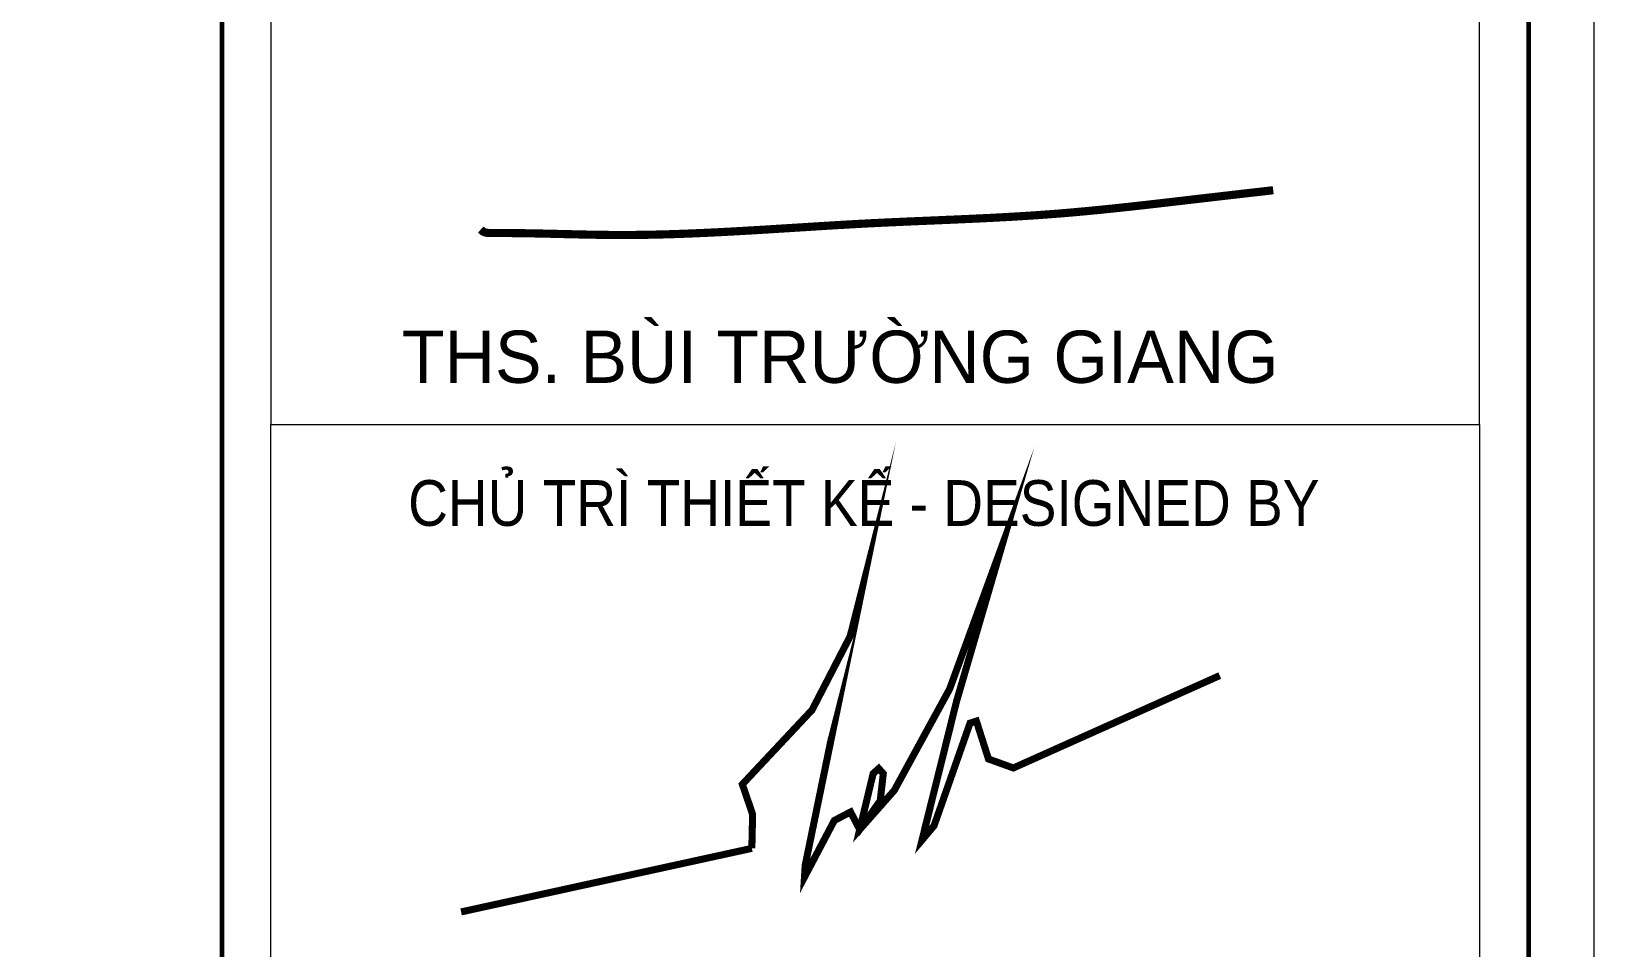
# Model space of a CAD drawing. Header units: millimetres. Extents: x -211129 to 461116, y -574633 to 115.
# Drawn here: x -80801 to -78409, y -540678 to -539275 of the extents above; entities that cross this region are included whole.
import ezdxf
from ezdxf.enums import TextEntityAlignment as Align

# ---------------------------------------------------------------- set-up
doc = ezdxf.new("R2010")
doc.units = ezdxf.units.MM
doc.header["$MEASUREMENT"] = 0
doc.layers.get('Defpoints').update_dxf_attribs({"color": 1})
for name, color, linetype, lineweight in [('ISO', 153, 'Continuous', 13), ('Khungten_LCDI', 7, 'Continuous', 5), ('LC ISO', 153, 'Continuous', 13), ('LC Net thay', 63, 'Continuous', 25), ('LC Text1', 3, 'Continuous', 20)]:
    doc.layers.add(name, color=color, linetype=linetype, lineweight=lineweight)
doc.styles.add('Khungten', font='VHAVAN.TTF', dxfattribs={"width": 0.9, "height": 5000})
doc.styles.add('LC 1', font='VHAVANB.TTF')
doc.styles.add('Title', font='VHBLACK.TTF', dxfattribs={"width": 0.8})
doc.styles.add('VNAVANTH', font='VHAVANB.TTF', dxfattribs={"width": 0.6})

# ---------------------------------------------------------------- blocks, each defined once
blk = doc.blocks.new('Mr. Giang')
at = {"layer": 'LC ISO', "const_width": 50}
blk.add_lwpolyline([(138.048627199998, -163.847654400015), (149, -174), (154.5219817915822, -177.4707050094294), (164.2339671053305, -181.3936947974871), (174.7807526537435, -183.6683589841559), (185.9295901566948, -184.7382156299282), (197.4477313340503, -185.0467827953398), (206.2009471999954, -185.0453759999946), (220.7367149097518, -185.0099801919569), (232.3329589138739, -184.9983549165772), (243.8924068600136, -185.001159195599), (255.4157055301876, -185.0179910209699), (266.9035017064161, -185.0484483846085), (278.3564421707124, -185.0921292784187), (289.775173705093, -185.1486316943483), (301.1603430915784, -185.2175536243158), (312.5125971121815, -185.2984930602397), (323.8325825489192, -185.3910479940387), (335.1209461838116, -185.4948164176458), (346.3783347988719, -185.6093963229796), (357.6053951761169, -185.7343857019732), (368.8027740975631, -185.8693825465452), (379.9711183452309, -186.0139848485996), (391.1110747011335, -186.1677906000841), (402.2232899472874, -186.3303977929172), (413.3084108657094, -186.5014044190175), (424.3670842384163, -186.6804084703181), (435.3999568474246, -186.8670079387375), (446.4076754747548, -187.0608008161798), (457.3908869024162, -187.2613850946072), (468.3502379124329, -187.4683587659092), (479.2863752868143, -187.6813198220334), (490.1999458075843, -187.8998662548838), (501.091596256756, -188.1235960563936), (511.9619734163425, -188.3521072184958), (522.8117240683678, -188.5849977330945), (533.6414949948448, -188.8218655921228), (544.4519329777868, -189.0623087875138), (555.2436847992176, -189.3059253111714), (566.0173972411467, -189.552313155029), (576.7737170855944, -189.8010703110194), (587.5132911145774, -190.0517947710468), (598.2367661101125, -190.3040845270589), (608.9447888542163, -190.5575375709595), (619.6380061289019, -190.8117518946819), (630.3170647161933, -191.0663254901447), (640.9826113980998, -191.3208563492663), (651.6352929566419, -191.5749424639944), (662.2757561738363, -191.8281818262185), (672.9046478316959, -192.0801724278863), (683.5226147122412, -192.3305122609163), (694.1303035974888, -192.5787993172271), (704.7283612694519, -192.8246315887372), (715.3174345101506, -193.0676070673944), (725.8981701016019, -193.3073237451026), (736.4712148258186, -193.5433796137804), (747.0372154648212, -193.7753726653609), (757.5968188006264, -194.0029008917772), (768.1506716152471, -194.2255622849334), (778.6994206907038, -194.4429548367625), (789.2437128090096, -194.6546765391977), (799.7841947521847, -194.8603253841429), (810.3215133022422, -195.0594993635459), (820.8563152411989, -195.2517964692961), (831.389247351075, -195.4368146933557), (841.9209564138873, -195.6141520276142), (852.4520892116489, -195.7834064640192), (862.9832925263763, -195.9441759944893), (873.51521314009, -196.0960586109431), (884.0484978348031, -196.2386523052992), (894.5837933925359, -196.3715550694906), (905.1217465953014, -196.4943648954359), (915.6630042251163, -196.6066797750682), (926.2082130639974, -196.7080977002915), (936.758019893965, -196.7982166630536), (947.3130714970321, -196.8766346552584), (957.8740146552154, -196.942949668839), (968.4414961505317, -196.9967596957285), (979.0161627650014, -197.037662727831), (989.5986612806373, -197.0652567570796), (998.4129151999987, -197.0777855999913), (1010.789535675871, -197.0790542266768), (1021.398301595229, -197.0650888646924), (1032.01580812551, -197.0373864629655), (1042.641927763303, -196.9960893671523), (1053.276533005192, -196.9413399229088), (1063.919496347768, -196.8732804758765), (1074.570690287615, -196.7920533717115), (1085.229987321323, -196.6978009560553), (1095.897259945486, -196.5906655745639), (1106.572380656686, -196.4707895728934), (1117.255221951513, -196.3383152966853), (1127.945656326556, -196.1933850915811), (1138.643556278399, -196.0361413032369), (1149.348794303638, -195.8667262773088), (1160.061242898857, -195.6852823594527), (1170.780774560641, -195.4919518952956), (1181.507261785584, -195.2868772305083), (1192.240577070272, -195.070200710732), (1202.980592911292, -194.842064681623), (1213.727181805236, -194.6026114888227), (1224.480216248689, -194.3519834779872), (1235.239568738238, -194.090322994758), (1246.005111770475, -193.8177723847912), (1256.776717841985, -193.5344739937427), (1267.554259449356, -193.2405701672542), (1278.337609089183, -192.9362032509671), (1289.126639258044, -192.621515590552), (1299.921222452536, -192.2966495316505), (1310.721231169242, -191.961747419904), (1321.526537904756, -191.6169516009686), (1332.337015155659, -191.2624044205004), (1343.152535418543, -190.8982482241263), (1353.972971189996, -190.5246253575315), (1364.798194966606, -190.1416781663429), (1375.628079244962, -189.7495489962166), (1386.46249652165, -189.3483801927941), (1397.301319293259, -188.9383141017315), (1408.144420056382, -188.5194930686848), (1418.991671307602, -188.0920594392956), (1429.842945543507, -187.6561555592198), (1440.69811526069, -187.211923774099), (1451.557052955734, -186.7595064295892), (1462.419631125231, -186.2990458713466), (1473.285722265766, -185.830684444998), (1484.15519887393, -185.3545644962142), (1495.027933446312, -184.870828370651), (1505.903798479496, -184.3796184139355), (1516.782666470073, -183.8810769717384), (1527.664409914632, -183.375346389701), (1538.548901309761, -182.862569013465), (1549.436013152048, -182.3428871886863), (1560.325617938081, -181.816443261021), (1571.217588164447, -181.2833795761107), (1582.111796327736, -180.7438384796114), (1593.008114924534, -180.1979623171792), (1603.906416451431, -179.6458934344409), (1614.806573405018, -179.0877741770673), (1625.708458281879, -178.5237468907144), (1636.611943578606, -177.9539539210091), (1647.51690179178, -177.3785376136075), (1658.423205417999, -176.7976403141656), (1669.330726953845, -176.211404368325), (1680.239338895906, -175.6199721217563), (1691.148913740773, -175.0234859200864), (1702.059323985035, -174.4220881089714), (1712.970442125279, -173.8159210340673), (1723.88214065809, -173.2051270410302), (1734.79429208006, -172.5898484754871), (1745.70676888778, -171.9702276831085), (1756.619443577831, -171.3464070095361), (1767.532188646805, -170.7185288004111), (1778.444876591289, -170.0867354014044), (1789.357379907877, -169.4511691581429), (1800.269571093148, -168.8119724162971), (1811.181322643697, -168.1692875215085), (1822.092507056113, -167.5232568194187), (1833.002996826977, -166.8740226556984), (1843.912664452884, -166.2217273759743), (1854.821382430422, -165.5665133259026), (1865.729023256175, -164.9085228511394), (1876.635459426732, -164.2478982973407), (1887.540563438684, -163.5847820101335), (1898.44420778862, -162.9193163351883), (1909.346264973126, -162.2516436181613), (1920.246607488789, -161.5819062046794), (1931.145107832202, -160.9102464403986), (1942.041638499948, -160.2368066709751), (1952.936071988617, -159.5617292420502), (1963.828280794798, -158.8851564992947), (1974.718137415079, -158.2072307883354), (1985.605514346051, -157.5280944548285), (1996.490284084295, -156.84788984443), (2007.372319126407, -156.1667593027814), (2018.251491968971, -155.4848451755388), (2029.127675108575, -154.8022898083582), (2040.000741041811, -154.1192355468811), (2050.870562265263, -153.4358247367491), (2061.73701127552, -152.7521997236327), (2069.156364800001, -152.2852607999957), (2083.459375833572, -151.3848805354501), (2094.315357423839, -150.7014850539708), (2105.16802388939, -150.0184694858035), (2116.017492479725, -149.3359868512634), (2126.863880444344, -148.6541901707242), (2137.707305032745, -147.9732324645156), (2148.54788349443, -147.2932667529967), (2159.385733078892, -146.6144460564974), (2170.220971035636, -145.9369233953912), (2181.053714614158, -145.2608517899935), (2191.884081063956, -144.5863842606777), (2202.712187634534, -143.9136738277739), (2213.538151575387, -143.2428735116409), (2224.362090136015, -142.5741363326088), (2235.184120565915, -141.9076153110509), (2246.004360114592, -141.2434634672827), (2256.822926031538, -140.5818338216777), (2267.639935566258, -139.9228793945658), (2278.45550596825, -139.266753206306), (2289.26975448701, -138.6136082772282), (2300.082798372037, -137.9635976277059), (2310.894754872836, -137.3168742780545), (2321.7057412389, -136.6735912486474), (2332.515874719727, -136.0339015598147), (2343.325272564824, -135.3979582319007), (2354.134052023684, -134.7659142852644), (2364.942330345806, -134.1379227402649), (2375.750224780695, -133.5141366172174), (2386.55785257784, -132.894708936481), (2397.365330986751, -132.2797927184147), (2408.172777256917, -131.6695409833483), (2418.980308637845, -131.0641067516408), (2429.78804237903, -130.4636430436367), (2440.596095729972, -129.8683028796804), (2451.404585940174, -129.2782392801164), (2462.213630259128, -128.6936052652891), (2473.023345936337, -128.1145538555575), (2487.000588800001, -127.3744127999962), (2494.645252401013, -126.9737926353264), (2505.45758156513, -126.4121679814416), (2516.270820387832, -125.8562078829564), (2527.084950977231, -125.3057548124489), (2537.899955441444, -124.7606512424682), (2548.715815888576, -124.220739645607), (2559.532514426748, -123.6858624943998), (2570.350033164068, -123.1558622614248), (2581.16835420865, -122.6305814192456), (2591.98745966861, -122.1098624404549), (2602.807331652053, -121.5935477975727), (2613.627952267099, -121.0814799632062), (2624.449303621856, -120.57350140989), (2635.271367824444, -120.0694546102168), (2646.094126982967, -119.5691820367356), (2656.917563205541, -119.0725261620246), (2667.74165860028, -118.5793294586329), (2678.566395275298, -118.0894343991531), (2689.391755338707, -117.6026834561198), (2700.217720898618, -117.1189191021258), (2711.044274063144, -116.63798380972), (2721.871396940398, -116.1597200514661), (2732.699071638493, -115.6839702999569), (2743.527280265545, -115.2105770277267), (2754.356004929661, -114.7393827073538), (2765.185227738959, -114.2702298114164), (2776.01493080155, -113.8029608124634), (2786.845096225545, -113.3374181830732), (2797.675706119058, -112.8734443958092), (2808.506742590202, -112.4108819232351), (2819.338187747089, -111.9495732379146), (2830.170023697836, -111.4893608124112), (2841.002232550549, -111.0300871193031), (2851.834796413346, -110.5715946311393), (2862.667697394336, -110.1137258204981), (2873.500917601636, -109.6563231599575), (2884.334439143357, -109.1992291220668), (2895.16824412761, -108.7422861793893), (2906.00231466251, -108.2853368044889), (2916.836632856168, -107.8282234699582), (2927.671180816698, -107.3707886483317), (2938.505940652216, -106.9128748121875), (2949.340894470828, -106.4543244341039), (2960.176024380649, -105.9949799866299), (2971.011312489794, -105.5346839423437), (2981.846740906378, -105.0732787738089), (2992.682291738507, -104.6106069535745), (3003.5179470943, -104.1465109542332), (3014.353689081869, -103.6808332483342), (3025.189499809319, -103.2134163084556), (3036.025361384774, -102.7441026071465), (3046.861255916341, -102.272734616985), (3057.697165512134, -101.7991548105347), (3068.533072280265, -101.3232056603738), (3079.368958328843, -100.8447296390514), (3090.204805765989, -100.363569219131), (3101.040596699811, -99.87956687319092), (3111.876313238423, -99.39256507379469), (3122.711937489938, -98.90240629350592), (3133.547451562466, -98.40893300490279), (3144.382837564124, -97.91198768053437), (3155.218077603022, -97.41141279296426), (3166.053153787274, -96.90705081477063), (3176.888048224992, -96.39874421853165), (3187.722743024286, -95.88633547678182), (3198.557220293274, -95.36966706211388), (3209.391462140069, -94.84858144707687), (3220.22545067278, -94.32292110424896), (3231.059167999523, -93.79252850617922), (3241.892596228408, -93.25724612546037), (3252.725717467551, -92.71691643464146), (3263.558513825061, -92.17138190630067), (3274.39096740905, -91.6204850129725), (3285.223060327637, -91.06406822726422), (3296.054774688932, -90.50197402171034), (3306.886092601046, -89.93404486890358), (3317.71699617209, -89.36012324139301), (3328.547467510183, -88.78005161174224), (3339.377488723432, -88.19367245252943), (3350.207041919955, -87.6008282363182), (3361.03610920786, -87.0013614356576), (3371.864672695261, -86.39511452314036), (3382.692714490277, -85.78192997131555), (3393.52021670101, -85.16165025276132), (3404.34716143558, -84.53411784002674), (3415.173530802098, -83.89917520568997), (3425.999306908678, -83.25666482231463), (3436.824471863431, -82.60642916246434), (3447.649007774471, -81.94831069871725), (3458.472896749907, -81.28215190362243), (3469.29612089786, -80.6077952497435), (3480.118662326437, -79.92508320967318), (3490.940503143749, -79.23385825596051), (3501.761625457912, -78.53396286116913), (3512.582011377042, -77.82523949786264), (3523.401643009245, -77.10753063861921), (3534.220502462638, -76.38067875600245), (3545.038571845333, -75.64452632257598), (3555.855833265439, -74.89891581090342), (3566.672268831077, -74.14368969354837), (3577.487860650352, -73.37869044307445), (3588.302590831383, -72.60376053207438), (3599.116441482278, -71.81874243308266), (3609.929394711151, -71.02347861867747), (3620.741432626117, -70.21781156142242), (3631.552537335287, -69.40158373388113), (3642.362690946775, -68.5746376086463), (3650.854208000001, -67.9173887999932), (3663.980082349328, -66.88805087313813), (3674.787321084805, -66.02846296144708), (3685.593604217269, -65.158198125544), (3696.398944139095, -64.27740206952149), (3707.203353242669, -63.38622049748665), (3718.006843920371, -62.48479911354661), (3728.809428564578, -61.57328362179396), (3739.611119567682, -60.65181972633582), (3750.411929322054, -59.7205531312793), (3761.211870220079, -58.77962954070244), (3772.010954654135, -57.82919465874147), (3782.809195016613, -56.86939418947441), (3793.606603699885, -55.90037383700837), (3804.403193096336, -54.92227930546505), (3815.198975598345, -53.93525629892247), (3825.993963598296, -52.93945052148774), (3836.788169488569, -51.935007677268), (3847.581605661548, -50.92207347035583), (3858.374284509609, -49.90079360487289), (3869.16621842514, -48.87131378489721), (3879.957419800514, -47.83377971455047), (3890.74790102812, -46.7883370979398), (3901.537674500338, -45.73513163914322), (3912.326752609548, -44.67430904226785), (3923.115147748129, -43.60601501143537), (3933.902872308467, -42.53039525073837), (3944.689938682939, -41.4475954642694), (3955.476359263932, -40.35776135615015), (3966.26214644382, -39.26103863045864), (3977.047312614988, -38.15757299131656), (3987.831870169819, -37.04751014281646), (3998.615831500694, -35.93099578906549), (4009.399208999988, -34.80817563415621), (4020.182015060094, -33.67919538219576), (4030.964262073383, -32.5442007373058), (4041.74596243224, -31.40333740354981), (4052.527128529047, -30.25675108506402), (4063.307772756187, -29.10458748594101), (4074.08790750604, -27.94699231027334), (4084.867545170982, -26.78411126218271), (4095.646698143402, -25.61609004574711), (4106.425378815678, -24.44307436508825), (4117.203599580193, -23.26520992429869), (4127.981372829327, -22.082642427471), (4138.758710955459, -20.89551757872687), (4149.535626350975, -19.70398108215886), (4160.312131408253, -18.50817864187411), (4171.088238519675, -17.30825596197974), (4181.863960077622, -16.10435874656832), (4192.639308474478, -14.89663269973244), (4203.414296102623, -13.68522352559376), (4214.188935354436, -12.47027692824486), (4224.963238622302, -11.25193861177831), (4235.7372182986, -10.03035428033036), (4246.510886775712, -8.805669637964456), (4257.284256446019, -7.57803038880229), (4268.057339701903, -6.347582236936432), (4278.830148935747, -5.114470886488562), (4289.602696539929, -3.8788420415367), (4300.37499490683, -2.640841406202526), (4311.147056428836, -1.400614684578613), (4321.918893498325, -0.1583075807720888), (4332.690518507676, 1.085934201124473), (4343.461943849274, 2.331964957003947), (4354.233181915501, 3.579638982773758), (4365.004245098738, 4.828810574297677), (4375.775145791362, 6.079334027512232), (4386.54589638576, 7.331063638295745), (4397.316509274311, 8.583853702555643), (4408.086996849397, 9.837558516170247), (4418.857371503396, 11.09203237506154), (4429.627645628694, 12.34712957510783), (4440.397831617669, 13.60270441223111), (4451.167941862706, 14.85861118229514), (4461.937988756181, 16.1147041812219), (4472.707984690482, 17.37083770491881), (4483.477942057983, 18.62686604924966), (4494.247873251072, 19.8826435101364), (4505.017790662128, 21.13802438347193), (4515.787706683528, 22.39286296516366), (4526.55763370766, 23.64701355108991), (4537.327584126902, 24.90033043715812), (4547.926745599998, 26.13281280001684), (4558.867602350598, 27.4039105342672), (4569.637681162458, 28.65405816103157), (4580.40780559933, 29.90313817436981), (4591.177974491347, 31.15117794898106), (4601.948186668636, 32.39820485957898), (4612.718440961326, 33.64424628086272), (4623.488736199542, 34.88932958751684), (4634.259071213412, 36.13348215428414), (4645.029444833064, 37.37673135582008), (4655.799855888628, 38.61910456686746), (4666.570303210232, 39.86062916211085), (4677.340785627999, 41.10133251624939), (4688.111301972061, 42.34124200399674), (4698.881851072543, 43.58038500005205), (4709.652431759579, 44.81878887912899), (4720.423042863287, 46.05648101591214), (4731.193683213805, 47.29348878511519), (4741.964351641251, 48.52983956143726), (4752.735046975762, 49.76556071957748), (4763.50576804746, 51.00067963426409), (4774.276513686473, 52.23522368016711), (4785.047282722931, 53.46922023201478), (4795.81807398696, 54.70269666449167), (4806.588886308691, 55.93568035232602), (4817.359718518248, 57.16819867018785), (4828.130569445759, 58.4002789928054), (4838.901437921355, 59.63194869486324), (4849.672322775161, 60.86323515108961), (4860.443222837304, 62.09416573616909), (4871.214136937917, 63.32476782481535), (4881.985063907123, 64.55506879171298), (4892.75600257505, 65.78509601159021), (4903.526951771826, 67.01487685913162), (4914.297910327583, 68.24443870903633), (4925.068877072445, 69.47380893603258), (4935.839850836535, 70.70301491480495), (4946.61083044999, 71.93208402006712), (4957.381814742934, 73.16104362650367), (4968.152802545494, 74.38992110884283), (4978.923792687801, 75.61874384176917), (4989.694783999978, 76.84753919999639)], dxfattribs=at)
blk = doc.blocks.new('lcdi fix')
at = {"layer": 'Defpoints', "lineweight": 0}
blk.add_lwpolyline([(-1199.999999582767, -14849.99999999255), (-1199.999999582767, 14849.99999999255), (40799.99891111254, 14849.99999999255), (40799.99891111254, -14849.99999999255)], close=True, dxfattribs=at)
at = {"layer": 'Khungten_LCDI', "color": 5, "lineweight": 60}
blk.add_line((36600.02583062735, 14649.99999999255), (36600.02583062735, -14649.99999999255), dxfattribs=at)
at = {"layer": 'Khungten_LCDI', "color": 5, "lineweight": 25}
blk.add_line((40599.99900004354, -14649.99999999255), (40599.99900004354, 14649.99999999255), dxfattribs=at)
at = {"layer": 'Khungten_LCDI', "color": 5, "lineweight": 60}
blk.add_lwpolyline([(0, -14649.99999999255), (0, 14649.99999999255), (40599.99891117215, 14649.99999999255), (40599.99891117215, -14649.99999999255)], close=True, dxfattribs=at)
at = {"layer": 'Khungten_LCDI', "color": 9, "lineweight": 15}
for points in [[(36750.02502495137, -1521.876888302984), (40449.99980574933, -1521.876888302984), (40449.99980574933, 446.3150240202522), (36750.02502495137, 446.3150240202522)], [(36750.02502495137, -1521.876888302984), (40449.99980563012, -1521.876888302984), (40449.99980563012, -3535.499688288095), (36750.02502495137, -3535.499688288095)]]:
    blk.add_lwpolyline(points, close=True, dxfattribs=at)
at = {"layer": 'LC ISO', "const_width": 21.59999986938455}
for points in [[(38222.87711421454, -2819.006832361096), (38225.15778829077, -2714.715486140049), (38193.7904087169, -2622.924059776804), (38407.04469521901, -2395.492284381908), (38523.82636651648, -2169.762140353749), (38558.67262550171, -2032.679784862168), (38386.02930041391, -2871.303554534645), (38383.96154901102, -2906.877045241759), (38424.12266967903, -2830.700591116914), (38475.37295243331, -2733.490534520373), (38525.03943348338, -2707.633036195464), (38553.04795752404, -2761.431157383628), (38615.80661580719, -2673.155546419517), (38625.24762471826, -2590.280859757826), (38611.22380421258, -2574.623130395001), (38594.23557747801, -2589.838608764492), (38553.04795752404, -2761.431157383628), (38659.01729008821, -2641.267541570363), (38828.4213909921, -2330.823500328781), (38987.05794476026, -1897.284537509688), (38849.66735128215, -2368.112942303163), (38748.80015082935, -2773.183468404684), (38743.75047314497, -2793.462365678293), (38780.60786400102, -2749.615485156777), (38890.75097231835, -2435.689090781223), (38910.24178202325, -2429.476973555371), (38947.18867571464, -2545.399588655011), (39023.3893878087, -2572.870385124954), (39655.19297200411, -2290.036959387598)], [(37332.86066167236, -3013.557969695677), (38222.87711421454, -2819.006832361096)]]:
    blk.add_lwpolyline(points, dxfattribs=at)
at = {"layer": 'ISO', "xscale": 0.5, "yscale": 0.5, "zscale": 0.5}
blk.add_blockref('Mr. Giang', (37323.95860213445, -842.8215605093428), dxfattribs=at)
at = {"color": 7, "style": 'VNAVANTH'}
blk.add_text('ths. bïi tr\xadêng giang', height=159.9999958502171, dxfattribs=at).set_placement((38493.4382369825, -1394.128151668134), align=Align.CENTER)
at = {"color": 7, "style": 'Khungten', "width": 0.9}
blk.add_text('chñ tr× thiÕt kÕ - designed by', height=139.9999963689399, dxfattribs=at).set_placement((38565.57114115444, -1831.807858450236), align=Align.CENTER)
at = {"color": 7, "style": 'Khungten', "width": 0.8}
for tag, p in [('REVISION', (39498.75271332351, -10746.30395446718)), ('NGAYHT', (39546.07422497955, -11609.37091637403))]:
    blk.add_attdef(tag, text='', height=199.998925739526, dxfattribs=at).set_placement(p, align=Align.CENTER)
at = {"layer": 'LC Text1', "color": 3, "style": 'LC 1', "width": 1.834005631990714}
for tag, p, p2 in [('TENBANVE1', (36912.65773373929, -8885.760238945484), (40339.14503431407, -8885.760238945484)), ('TENBANVE2', (36912.65773373929, -9562.465564332902), (40339.14503431407, -9562.465564332902))]:
    blk.add_attdef(tag, text='', height=249.9999935159642, dxfattribs=at).set_placement(p, p2, align=Align.FIT)
at = {"layer": 'LC Text1', "style": 'Title', "width": 0.7}
blk.add_attdef('SOBANVE', text='', height=249.9999935159641, dxfattribs=at).set_placement((39561.98232412425, -13896.18071823567), align=Align.CENTER)

msp = doc.modelspace()

# ---------------------------------------------------------------- block references
at = {"layer": 'LC Net thay', "xscale": 0.5000000000000013, "yscale": 0.5000000000000013, "zscale": 0.5000000000000013}
msp.add_blockref('lcdi fix', (-98809.38397549745, -539116.20702484), dxfattribs=at)

doc.saveas('drawing.dxf')
